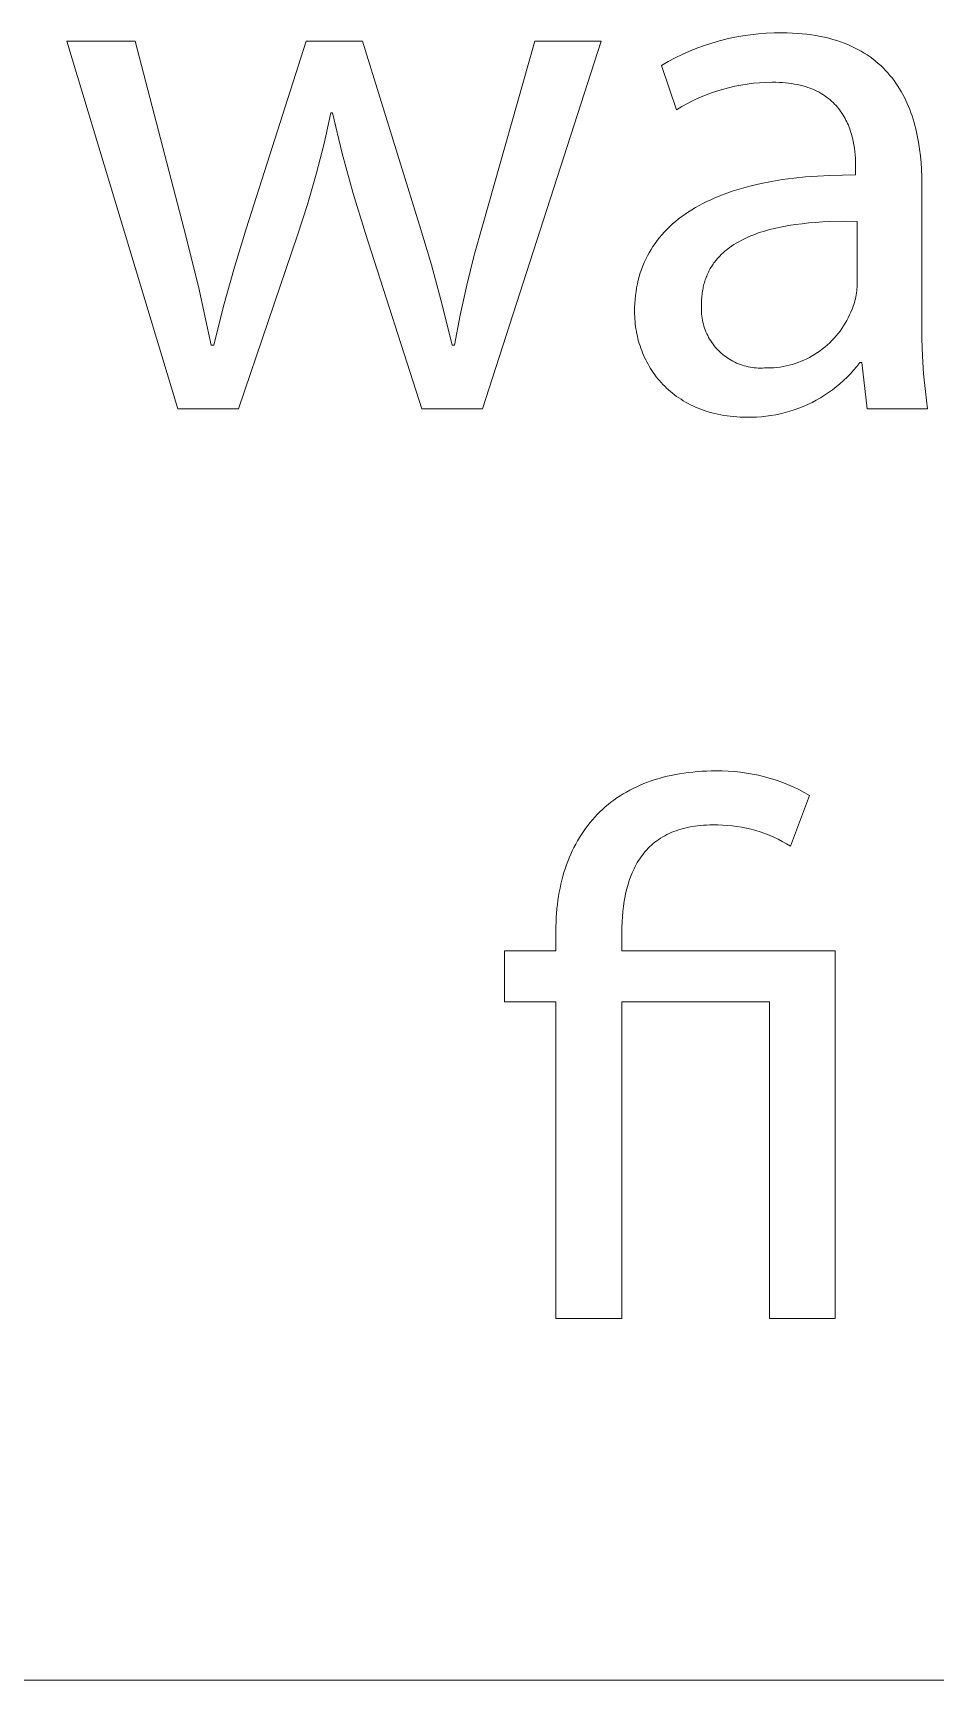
# Model space of a CAD drawing. Header units: millimetres. Extents: x 0 to 4030, y -54 to 2762.
# Drawn here: x 2939.2 to 2987.1, y -53.6 to 33.9 of the extents above; entities that cross this region are included whole.
import ezdxf

# ---------------------------------------------------------------- set-up
doc = ezdxf.new("R2010")
doc.units = ezdxf.units.MM
doc.header["$MEASUREMENT"] = 0
doc.layers.add('Domyślny', color=7, linetype='Continuous', true_color=0x000000)

msp = doc.modelspace()

# ---------------------------------------------------------------- linework, layer by layer
at = {"layer": 'Domyślny', "color": 18, "lineweight": 15, "true_color": 0x000000}
for p, q in [((2946.9, 13.946), (2941.008, 33.472)), ((2941.008, 33.472), (2944.632, 33.472)), ((2944.632, 33.472), (2947.222, 23.541)), ((2950.523, 23.514), (2953.717, 33.472)), ((2953.717, 33.472), (2956.697, 33.472)), ((2956.697, 33.472), (2959.73, 23.702)), ((2963.071, 23.675), (2965.863, 33.472)), ((2969.379, 33.472), (2963.071, 13.946)), ((2965.863, 33.472), (2969.379, 33.472)), ((2974.468, 33.107), (2974.863, 33.251)), ((2974.863, 33.251), (2975.263, 33.382)), ((2975.263, 33.382), (2975.667, 33.498)), ((2975.667, 33.498), (2976.075, 33.601)), ((2976.075, 33.601), (2976.486, 33.689)), ((2976.486, 33.689), (2976.9, 33.763)), ((2976.9, 33.763), (2977.316, 33.823)), ((2977.316, 33.823), (2977.734, 33.868)), ((2977.734, 33.868), (2978.154, 33.899)), ((2978.154, 33.899), (2978.574, 33.915)), ((2978.574, 33.915), (2978.995, 33.917)), ((2978.995, 33.917), (2979.271, 33.914)), ((2979.271, 33.914), (2979.54, 33.905)), ((2979.54, 33.905), (2979.804, 33.89)), ((2979.804, 33.89), (2980.06, 33.87)), ((2980.06, 33.87), (2980.311, 33.844)), ((2980.311, 33.844), (2980.555, 33.813)), ((2980.555, 33.813), (2980.793, 33.776)), ((2980.793, 33.776), (2981.025, 33.734)), ((2981.025, 33.734), (2981.25, 33.686)), ((2981.25, 33.686), (2981.47, 33.634)), ((2981.47, 33.634), (2981.684, 33.577)), ((2981.684, 33.577), (2981.893, 33.514)), ((2981.893, 33.514), (2982.095, 33.447)), ((2982.095, 33.447), (2982.292, 33.375)), ((2982.292, 33.375), (2982.483, 33.299)), ((2982.483, 33.299), (2982.668, 33.218)), ((2972.58, 32.185), (2972.944, 32.396)), ((2972.944, 32.396), (2973.316, 32.593)), ((2973.316, 32.593), (2973.694, 32.778)), ((2973.694, 32.778), (2974.078, 32.949)), ((2974.078, 32.949), (2974.468, 33.107)), ((2982.668, 33.218), (2982.848, 33.133)), ((2982.848, 33.133), (2983.023, 33.043)), ((2983.023, 33.043), (2983.193, 32.949)), ((2983.193, 32.949), (2983.357, 32.851)), ((2983.357, 32.851), (2983.516, 32.749)), ((2983.516, 32.749), (2983.669, 32.643)), ((2983.669, 32.643), (2983.818, 32.533)), ((2983.818, 32.533), (2983.962, 32.419)), ((2983.962, 32.419), (2984.101, 32.302)), ((2973.385, 29.837), (2972.58, 32.185)), ((2984.101, 32.302), (2984.234, 32.181)), ((2984.234, 32.181), (2984.364, 32.057)), ((2984.364, 32.057), (2984.488, 31.929)), ((2984.488, 31.929), (2984.608, 31.798)), ((2984.608, 31.798), (2984.723, 31.664)), ((2984.723, 31.664), (2984.834, 31.527)), ((2984.834, 31.527), (2984.94, 31.387)), ((2975.19, 30.714), (2974.877, 30.594)), ((2975.507, 30.823), (2975.19, 30.714)), ((2975.827, 30.921), (2975.507, 30.823)), ((2976.15, 31.008), (2975.827, 30.921)), ((2976.477, 31.084), (2976.15, 31.008)), ((2976.805, 31.148), (2976.477, 31.084)), ((2977.136, 31.201), (2976.805, 31.148)), ((2977.469, 31.243), (2977.136, 31.201)), ((2977.802, 31.274), (2977.469, 31.243)), ((2978.137, 31.292), (2977.802, 31.274)), ((2978.472, 31.3), (2978.137, 31.292)), ((2978.656, 31.298), (2978.472, 31.3)), ((2978.835, 31.291), (2978.656, 31.298)), ((2979.009, 31.281), (2978.835, 31.291)), ((2979.178, 31.267), (2979.009, 31.281)), ((2979.342, 31.248), (2979.178, 31.267)), ((2979.502, 31.226), (2979.342, 31.248)), ((2979.656, 31.201), (2979.502, 31.226)), ((2979.806, 31.171), (2979.656, 31.201)), ((2979.951, 31.139), (2979.806, 31.171)), ((2980.092, 31.102), (2979.951, 31.139)), ((2980.228, 31.063), (2980.092, 31.102)), ((2980.36, 31.02), (2980.228, 31.063)), ((2980.488, 30.975), (2980.36, 31.02)), ((2980.611, 30.926), (2980.488, 30.975)), ((2980.73, 30.874), (2980.611, 30.926)), ((2980.845, 30.819), (2980.73, 30.874)), ((2980.956, 30.762), (2980.845, 30.819)), ((2981.063, 30.702), (2980.956, 30.762)), ((2981.166, 30.64), (2981.063, 30.702)), ((2981.265, 30.575), (2981.166, 30.64)), ((2984.94, 31.387), (2985.042, 31.244)), ((2985.042, 31.244), (2985.14, 31.098)), ((2985.14, 31.098), (2985.233, 30.95)), ((2985.233, 30.95), (2985.323, 30.799)), ((2985.323, 30.799), (2985.408, 30.645)), ((2985.408, 30.645), (2985.489, 30.489)), ((2973.673, 30.009), (2973.385, 29.837)), ((2973.966, 30.17), (2973.673, 30.009)), ((2974.265, 30.322), (2973.966, 30.17)), ((2974.569, 30.463), (2974.265, 30.322)), ((2974.877, 30.594), (2974.569, 30.463)), ((2981.36, 30.508), (2981.265, 30.575)), ((2981.452, 30.438), (2981.36, 30.508)), ((2981.54, 30.367), (2981.452, 30.438)), ((2981.624, 30.293), (2981.54, 30.367)), ((2981.705, 30.218), (2981.624, 30.293)), ((2981.783, 30.14), (2981.705, 30.218)), ((2981.857, 30.061), (2981.783, 30.14)), ((2981.928, 29.98), (2981.857, 30.061)), ((2981.996, 29.898), (2981.928, 29.98)), ((2982.061, 29.814), (2981.996, 29.898)), ((2982.122, 29.729), (2982.061, 29.814)), ((2985.489, 30.489), (2985.566, 30.331)), ((2985.566, 30.331), (2985.639, 30.171)), ((2985.639, 30.171), (2985.709, 30.009)), ((2985.709, 30.009), (2985.775, 29.844)), ((2985.775, 29.844), (2985.837, 29.678)), ((2955.032, 29.674), (2954.666, 28.042)), ((2955.113, 29.674), (2955.032, 29.674)), ((2955.627, 27.518), (2955.113, 29.674)), ((2982.181, 29.642), (2982.122, 29.729)), ((2982.236, 29.555), (2982.181, 29.642)), ((2982.289, 29.466), (2982.236, 29.555)), ((2982.339, 29.376), (2982.289, 29.466)), ((2982.386, 29.285), (2982.339, 29.376)), ((2982.431, 29.194), (2982.386, 29.285)), ((2982.473, 29.102), (2982.431, 29.194)), ((2982.513, 29.009), (2982.473, 29.102)), ((2982.55, 28.916), (2982.513, 29.009)), ((2982.585, 28.822), (2982.55, 28.916)), ((2985.837, 29.678), (2985.895, 29.51)), ((2985.895, 29.51), (2985.95, 29.34)), ((2985.95, 29.34), (2986.002, 29.168)), ((2986.002, 29.168), (2986.05, 28.995)), ((2986.05, 28.995), (2986.095, 28.821)), ((2954.666, 28.042), (2954.25, 26.42)), ((2982.617, 28.728), (2982.585, 28.822)), ((2982.648, 28.634), (2982.617, 28.728)), ((2982.676, 28.54), (2982.648, 28.634)), ((2982.702, 28.445), (2982.676, 28.54)), ((2982.726, 28.351), (2982.702, 28.445)), ((2982.748, 28.257), (2982.726, 28.351)), ((2982.769, 28.163), (2982.748, 28.257)), ((2982.804, 27.977), (2982.769, 28.163)), ((2986.095, 28.821), (2986.136, 28.645)), ((2986.136, 28.645), (2986.175, 28.468)), ((2986.175, 28.468), (2986.21, 28.29)), ((2986.21, 28.29), (2986.242, 28.111)), ((2986.242, 28.111), (2986.298, 27.751)), ((2956.209, 25.379), (2955.627, 27.518)), ((2982.833, 27.792), (2982.804, 27.977)), ((2982.856, 27.611), (2982.833, 27.792)), ((2982.873, 27.434), (2982.856, 27.611)), ((2982.886, 27.261), (2982.873, 27.434)), ((2982.894, 27.093), (2982.886, 27.261)), ((2986.298, 27.751), (2986.342, 27.387)), ((2986.342, 27.387), (2986.375, 27.021)), ((2954.25, 26.42), (2953.786, 24.812)), ((2979.613, 26.202), (2980.23, 26.267)), ((2980.23, 26.267), (2980.868, 26.317)), ((2980.868, 26.317), (2981.525, 26.351)), ((2981.525, 26.351), (2982.203, 26.37)), ((2982.203, 26.37), (2982.9, 26.374)), ((2982.899, 26.932), (2982.894, 27.093)), ((2982.9, 26.777), (2982.899, 26.932)), ((2982.9, 26.374), (2982.9, 26.777)), ((2986.375, 27.021), (2986.399, 26.654)), ((2986.399, 26.654), (2986.412, 26.286)), ((2986.412, 26.286), (2986.416, 25.918)), ((2956.858, 23.259), (2956.209, 25.379)), ((2975.87, 25.337), (2976.103, 25.422)), ((2976.103, 25.422), (2976.342, 25.504)), ((2976.342, 25.504), (2976.585, 25.582)), ((2976.585, 25.582), (2976.835, 25.657)), ((2976.835, 25.657), (2977.089, 25.728)), ((2977.089, 25.728), (2977.349, 25.795)), ((2977.349, 25.795), (2977.884, 25.919)), ((2977.884, 25.919), (2978.439, 26.028)), ((2978.439, 26.028), (2979.016, 26.123)), ((2979.016, 26.123), (2979.613, 26.202)), ((2986.416, 25.918), (2986.416, 18.617)), ((2953.786, 24.812), (2953.274, 23.219)), ((2974.016, 24.408), (2974.2, 24.526)), ((2974.2, 24.526), (2974.39, 24.639)), ((2974.39, 24.639), (2974.585, 24.75)), ((2974.585, 24.75), (2974.786, 24.856)), ((2974.786, 24.856), (2974.992, 24.959)), ((2974.992, 24.959), (2975.203, 25.059)), ((2975.203, 25.059), (2975.42, 25.155)), ((2975.42, 25.155), (2975.643, 25.248)), ((2975.643, 25.248), (2975.87, 25.337)), ((2959.73, 23.702), (2960.365, 21.593)), ((2962.633, 22.105), (2963.071, 23.675)), ((2972.884, 23.492), (2973.029, 23.633)), ((2973.029, 23.633), (2973.18, 23.771)), ((2973.18, 23.771), (2973.336, 23.905)), ((2973.336, 23.905), (2973.497, 24.036)), ((2973.497, 24.036), (2973.665, 24.164)), ((2973.665, 24.164), (2973.838, 24.288)), ((2973.838, 24.288), (2974.016, 24.408)), ((2979.345, 23.685), (2978.999, 23.622)), ((2979.696, 23.739), (2979.345, 23.685)), ((2980.053, 23.785), (2979.696, 23.739)), ((2980.414, 23.824), (2980.053, 23.785)), ((2980.778, 23.854), (2980.414, 23.824)), ((2981.144, 23.878), (2980.778, 23.854)), ((2981.512, 23.895), (2981.144, 23.878)), ((2982.249, 23.911), (2981.512, 23.895)), ((2982.981, 23.905), (2982.249, 23.911)), ((2982.981, 20.523), (2982.981, 23.905)), ((2947.222, 23.541), (2947.995, 20.446)), ((2949.898, 21.467), (2950.523, 23.514)), ((2953.274, 23.219), (2950.121, 13.946)), ((2959.85, 13.946), (2956.858, 23.259)), ((2972.245, 22.735), (2972.362, 22.893)), ((2972.362, 22.893), (2972.484, 23.048)), ((2972.484, 23.048), (2972.611, 23.199)), ((2972.611, 23.199), (2972.745, 23.347)), ((2972.745, 23.347), (2972.884, 23.492)), ((2976.558, 22.751), (2976.431, 22.672)), ((2976.689, 22.826), (2976.558, 22.751)), ((2976.824, 22.899), (2976.689, 22.826)), ((2976.961, 22.969), (2976.824, 22.899)), ((2977.102, 23.035), (2976.961, 22.969)), ((2977.246, 23.099), (2977.102, 23.035)), ((2977.393, 23.16), (2977.246, 23.099)), ((2977.543, 23.218), (2977.393, 23.16)), ((2977.695, 23.273), (2977.543, 23.218)), ((2977.85, 23.326), (2977.695, 23.273)), ((2978.008, 23.376), (2977.85, 23.326)), ((2978.168, 23.423), (2978.008, 23.376)), ((2978.33, 23.468), (2978.168, 23.423)), ((2978.661, 23.55), (2978.33, 23.468)), ((2978.999, 23.622), (2978.661, 23.55)), ((2962.24, 20.523), (2962.633, 22.105)), ((2971.67, 21.718), (2971.751, 21.895)), ((2971.751, 21.895), (2971.838, 22.07)), ((2971.838, 22.07), (2971.931, 22.241)), ((2971.931, 22.241), (2972.03, 22.409)), ((2972.03, 22.409), (2972.135, 22.574)), ((2972.135, 22.574), (2972.245, 22.735)), ((2975.551, 21.92), (2975.505, 21.865)), ((2975.598, 21.973), (2975.551, 21.92)), ((2975.646, 22.026), (2975.598, 21.973)), ((2975.696, 22.078), (2975.646, 22.026)), ((2975.746, 22.128), (2975.696, 22.078)), ((2975.797, 22.178), (2975.746, 22.128)), ((2975.85, 22.227), (2975.797, 22.178)), ((2975.904, 22.276), (2975.85, 22.227)), ((2975.958, 22.323), (2975.904, 22.276)), ((2976.014, 22.37), (2975.958, 22.323)), ((2976.07, 22.415), (2976.014, 22.37)), ((2976.187, 22.504), (2976.07, 22.415)), ((2976.307, 22.589), (2976.187, 22.504)), ((2976.431, 22.672), (2976.307, 22.589)), ((2949.325, 19.404), (2949.898, 21.467)), ((2960.365, 21.593), (2960.942, 19.468)), ((2971.404, 20.974), (2971.462, 21.165)), ((2971.462, 21.165), (2971.525, 21.352)), ((2971.525, 21.352), (2971.595, 21.537)), ((2971.595, 21.537), (2971.67, 21.718)), ((2974.988, 21.004), (2974.96, 20.936)), ((2975.016, 21.072), (2974.988, 21.004)), ((2975.046, 21.139), (2975.016, 21.072)), ((2975.078, 21.205), (2975.046, 21.139)), ((2975.11, 21.27), (2975.078, 21.205)), ((2975.144, 21.334), (2975.11, 21.27)), ((2975.179, 21.397), (2975.144, 21.334)), ((2975.216, 21.458), (2975.179, 21.397)), ((2975.254, 21.519), (2975.216, 21.458)), ((2975.292, 21.579), (2975.254, 21.519)), ((2975.333, 21.639), (2975.292, 21.579)), ((2975.374, 21.697), (2975.333, 21.639)), ((2975.416, 21.754), (2975.374, 21.697)), ((2975.46, 21.81), (2975.416, 21.754)), ((2975.505, 21.865), (2975.46, 21.81)), ((2947.995, 20.446), (2948.671, 17.328)), ((2961.894, 18.93), (2962.24, 20.523)), ((2971.206, 19.972), (2971.234, 20.179)), ((2971.234, 20.179), (2971.267, 20.382)), ((2971.267, 20.382), (2971.307, 20.583)), ((2971.307, 20.583), (2971.353, 20.78)), ((2971.353, 20.78), (2971.404, 20.974)), ((2974.764, 20.19), (2974.752, 20.11)), ((2974.777, 20.27), (2974.764, 20.19)), ((2974.792, 20.348), (2974.777, 20.27)), ((2974.808, 20.425), (2974.792, 20.348)), ((2974.825, 20.501), (2974.808, 20.425)), ((2974.844, 20.576), (2974.825, 20.501)), ((2974.865, 20.65), (2974.844, 20.576)), ((2974.887, 20.723), (2974.865, 20.65)), ((2974.91, 20.795), (2974.887, 20.723)), ((2974.934, 20.866), (2974.91, 20.795)), ((2974.96, 20.936), (2974.934, 20.866)), ((2982.949, 20.105), (2982.962, 20.209)), ((2982.962, 20.209), (2982.971, 20.313)), ((2982.971, 20.313), (2982.978, 20.418)), ((2982.978, 20.418), (2982.981, 20.523)), ((2948.805, 17.328), (2949.325, 19.404)), ((2960.942, 19.468), (2961.461, 17.328)), ((2971.157, 19.114), (2971.16, 19.333)), ((2971.16, 19.333), (2971.17, 19.549)), ((2971.17, 19.549), (2971.185, 19.762)), ((2971.185, 19.762), (2971.206, 19.972)), ((2974.707, 19.409), (2974.704, 19.301)), ((2974.704, 19.301), (2974.704, 19.192)), ((2974.714, 19.516), (2974.707, 19.409)), ((2974.715, 19.605), (2974.714, 19.516)), ((2974.717, 19.692), (2974.715, 19.605)), ((2974.721, 19.777), (2974.717, 19.692)), ((2974.726, 19.862), (2974.721, 19.777)), ((2974.734, 19.946), (2974.726, 19.862)), ((2974.742, 20.028), (2974.734, 19.946)), ((2974.752, 20.11), (2974.742, 20.028)), ((2982.71, 19.24), (2982.766, 19.396)), ((2982.766, 19.396), (2982.802, 19.494)), ((2982.802, 19.494), (2982.834, 19.594)), ((2982.834, 19.594), (2982.864, 19.695)), ((2982.864, 19.695), (2982.89, 19.796)), ((2982.89, 19.796), (2982.913, 19.898)), ((2982.913, 19.898), (2982.932, 20.001)), ((2982.932, 20.001), (2982.949, 20.105)), ((2961.595, 17.328), (2961.894, 18.93)), ((2971.159, 18.981), (2971.157, 19.114)), ((2971.163, 18.849), (2971.159, 18.981)), ((2971.171, 18.716), (2971.163, 18.849)), ((2971.181, 18.584), (2971.171, 18.716)), ((2971.194, 18.452), (2971.181, 18.584)), ((2971.211, 18.321), (2971.194, 18.452)), ((2974.704, 19.192), (2974.708, 19.084)), ((2974.708, 19.084), (2974.716, 18.977)), ((2974.716, 18.977), (2974.728, 18.869)), ((2974.728, 18.869), (2974.743, 18.762)), ((2974.743, 18.762), (2974.762, 18.656)), ((2974.762, 18.656), (2974.785, 18.55)), ((2974.785, 18.55), (2974.811, 18.445)), ((2974.811, 18.445), (2974.841, 18.341)), ((2982.262, 18.352), (2982.35, 18.493)), ((2982.35, 18.493), (2982.432, 18.637)), ((2982.432, 18.637), (2982.509, 18.784)), ((2982.509, 18.784), (2982.581, 18.934)), ((2982.581, 18.934), (2982.648, 19.086)), ((2982.648, 19.086), (2982.71, 19.24)), ((2986.416, 18.617), (2986.418, 17.68)), ((2971.23, 18.19), (2971.211, 18.321)), ((2971.252, 18.06), (2971.23, 18.19)), ((2971.277, 17.93), (2971.252, 18.06)), ((2971.305, 17.801), (2971.277, 17.93)), ((2971.336, 17.672), (2971.305, 17.801)), ((2971.37, 17.545), (2971.336, 17.672)), ((2971.407, 17.418), (2971.37, 17.545)), ((2974.841, 18.341), (2974.874, 18.239)), ((2974.874, 18.239), (2974.911, 18.137)), ((2974.911, 18.137), (2974.951, 18.037)), ((2974.951, 18.037), (2974.995, 17.938)), ((2974.995, 17.938), (2975.042, 17.841)), ((2975.042, 17.841), (2975.092, 17.745)), ((2975.092, 17.745), (2975.146, 17.651)), ((2975.146, 17.651), (2975.203, 17.559)), ((2975.203, 17.559), (2975.263, 17.469)), ((2981.525, 17.458), (2981.644, 17.574)), ((2981.644, 17.574), (2981.758, 17.695)), ((2981.758, 17.695), (2981.867, 17.819)), ((2981.867, 17.819), (2981.973, 17.947)), ((2981.973, 17.947), (2982.074, 18.079)), ((2982.074, 18.079), (2982.171, 18.214)), ((2982.171, 18.214), (2982.262, 18.352)), ((2986.418, 17.68), (2986.449, 16.744)), ((2948.671, 17.328), (2948.805, 17.328)), ((2961.461, 17.328), (2961.595, 17.328)), ((2971.447, 17.292), (2971.407, 17.418)), ((2971.49, 17.167), (2971.447, 17.292)), ((2971.536, 17.043), (2971.49, 17.167)), ((2971.584, 16.92), (2971.536, 17.043)), ((2971.636, 16.798), (2971.584, 16.92)), ((2971.69, 16.677), (2971.636, 16.798)), ((2971.748, 16.558), (2971.69, 16.677)), ((2975.263, 17.469), (2975.326, 17.381)), ((2975.326, 17.381), (2975.392, 17.296)), ((2975.392, 17.296), (2975.461, 17.213)), ((2975.461, 17.213), (2975.533, 17.132)), ((2975.533, 17.132), (2975.607, 17.054)), ((2975.607, 17.054), (2975.684, 16.978)), ((2975.684, 16.978), (2975.764, 16.905)), ((2975.764, 16.905), (2975.846, 16.835)), ((2975.846, 16.835), (2975.931, 16.767)), ((2975.931, 16.767), (2976.017, 16.703)), ((2976.017, 16.703), (2976.106, 16.641)), ((2976.106, 16.641), (2976.197, 16.583)), ((2980.304, 16.609), (2980.452, 16.684)), ((2980.452, 16.684), (2980.597, 16.764)), ((2980.597, 16.764), (2980.74, 16.849)), ((2980.74, 16.849), (2980.879, 16.939)), ((2980.879, 16.939), (2981.015, 17.034)), ((2981.015, 17.034), (2981.148, 17.133)), ((2981.148, 17.133), (2981.278, 17.237)), ((2981.278, 17.237), (2981.403, 17.345)), ((2981.403, 17.345), (2981.525, 17.458)), ((2986.449, 16.744), (2986.511, 15.809)), ((2971.808, 16.44), (2971.748, 16.558)), ((2971.871, 16.323), (2971.808, 16.44)), ((2971.937, 16.208), (2971.871, 16.323)), ((2972.007, 16.094), (2971.937, 16.208)), ((2972.079, 15.982), (2972.007, 16.094)), ((2972.153, 15.872), (2972.079, 15.982)), ((2972.231, 15.763), (2972.153, 15.872)), ((2972.312, 15.656), (2972.231, 15.763)), ((2976.197, 16.583), (2976.29, 16.528)), ((2976.29, 16.528), (2976.385, 16.476)), ((2976.385, 16.476), (2976.482, 16.427)), ((2976.482, 16.427), (2976.58, 16.382)), ((2976.58, 16.382), (2976.679, 16.34)), ((2976.679, 16.34), (2976.78, 16.301)), ((2976.78, 16.301), (2976.883, 16.266)), ((2976.883, 16.266), (2976.986, 16.235)), ((2976.986, 16.235), (2977.09, 16.207)), ((2977.09, 16.207), (2977.196, 16.183)), ((2977.196, 16.183), (2977.302, 16.162)), ((2977.302, 16.162), (2977.409, 16.145)), ((2977.409, 16.145), (2977.516, 16.132)), ((2977.516, 16.132), (2977.623, 16.122)), ((2977.623, 16.122), (2977.731, 16.116)), ((2977.731, 16.116), (2977.839, 16.114)), ((2977.839, 16.114), (2977.948, 16.116)), ((2977.948, 16.116), (2978.055, 16.121)), ((2978.055, 16.121), (2978.221, 16.12)), ((2978.221, 16.12), (2978.387, 16.124)), ((2978.387, 16.124), (2978.553, 16.134)), ((2978.553, 16.134), (2978.718, 16.149)), ((2978.718, 16.149), (2978.883, 16.17)), ((2978.883, 16.17), (2979.046, 16.197)), ((2979.046, 16.197), (2979.209, 16.23)), ((2979.209, 16.23), (2979.371, 16.267)), ((2979.371, 16.267), (2979.531, 16.311)), ((2979.531, 16.311), (2979.689, 16.36)), ((2979.689, 16.36), (2979.846, 16.414)), ((2979.846, 16.414), (2980.001, 16.474)), ((2980.001, 16.474), (2980.154, 16.539)), ((2980.154, 16.539), (2980.304, 16.609)), ((2982.62, 15.817), (2982.442, 15.634)), ((2982.792, 16.007), (2982.62, 15.817)), ((2982.957, 16.202), (2982.792, 16.007)), ((2983.115, 16.403), (2982.957, 16.202)), ((2983.222, 16.403), (2983.115, 16.403)), ((2983.504, 13.947), (2983.222, 16.403)), ((2986.511, 15.809), (2986.603, 14.876)), ((2972.396, 15.551), (2972.312, 15.656)), ((2972.482, 15.448), (2972.396, 15.551)), ((2972.571, 15.346), (2972.482, 15.448)), ((2972.664, 15.247), (2972.571, 15.346)), ((2972.759, 15.15), (2972.664, 15.247)), ((2972.857, 15.055), (2972.759, 15.15)), ((2972.958, 14.962), (2972.857, 15.055)), ((2973.062, 14.871), (2972.958, 14.962)), ((2981.669, 14.966), (2981.462, 14.816)), ((2981.871, 15.123), (2981.669, 14.966)), ((2982.067, 15.286), (2981.871, 15.123)), ((2982.258, 15.457), (2982.067, 15.286)), ((2982.442, 15.634), (2982.258, 15.457)), ((2986.603, 14.876), (2986.725, 13.947)), ((2973.168, 14.783), (2973.062, 14.871)), ((2973.278, 14.697), (2973.168, 14.783)), ((2973.391, 14.613), (2973.278, 14.697)), ((2973.506, 14.532), (2973.391, 14.613)), ((2973.624, 14.454), (2973.506, 14.532)), ((2973.745, 14.378), (2973.624, 14.454)), ((2973.869, 14.305), (2973.745, 14.378)), ((2973.996, 14.235), (2973.869, 14.305)), ((2974.126, 14.167), (2973.996, 14.235)), ((2974.258, 14.103), (2974.126, 14.167)), ((2974.393, 14.041), (2974.258, 14.103)), ((2974.532, 13.982), (2974.393, 14.041)), ((2980.12, 14.078), (2979.883, 13.983)), ((2980.354, 14.181), (2980.12, 14.078)), ((2980.584, 14.292), (2980.354, 14.181)), ((2980.81, 14.412), (2980.584, 14.292)), ((2981.032, 14.539), (2980.81, 14.412)), ((2981.249, 14.674), (2981.032, 14.539)), ((2981.462, 14.816), (2981.249, 14.674)), ((2950.121, 13.946), (2946.9, 13.946)), ((2963.071, 13.946), (2959.85, 13.946)), ((2974.673, 13.927), (2974.532, 13.982)), ((2974.817, 13.874), (2974.673, 13.927)), ((2974.964, 13.825), (2974.817, 13.874)), ((2975.113, 13.779), (2974.964, 13.825)), ((2975.266, 13.736), (2975.113, 13.779)), ((2975.421, 13.697), (2975.266, 13.736)), ((2975.579, 13.661), (2975.421, 13.697)), ((2975.74, 13.629), (2975.579, 13.661)), ((2975.904, 13.6), (2975.74, 13.629)), ((2976.07, 13.575), (2975.904, 13.6)), ((2976.24, 13.554), (2976.07, 13.575)), ((2976.412, 13.536), (2976.24, 13.554)), ((2976.587, 13.522), (2976.412, 13.536)), ((2976.765, 13.512), (2976.587, 13.522)), ((2976.946, 13.506), (2976.765, 13.512)), ((2977.129, 13.504), (2976.946, 13.506)), ((2977.385, 13.503), (2977.129, 13.504)), ((2977.641, 13.512), (2977.385, 13.503)), ((2977.896, 13.529), (2977.641, 13.512)), ((2978.15, 13.555), (2977.896, 13.529)), ((2978.403, 13.59), (2978.15, 13.555)), ((2978.655, 13.634), (2978.403, 13.59)), ((2978.905, 13.686), (2978.655, 13.634)), ((2979.153, 13.748), (2978.905, 13.686)), ((2979.399, 13.817), (2979.153, 13.748)), ((2979.643, 13.896), (2979.399, 13.817)), ((2979.883, 13.983), (2979.643, 13.896)), ((2986.725, 13.947), (2983.504, 13.947)), ((2971.271, -6.126), (2971.459, -6.041)), ((2971.459, -6.041), (2971.651, -5.961)), ((2971.651, -5.961), (2971.847, -5.885)), ((2971.847, -5.885), (2972.047, -5.813)), ((2972.047, -5.813), (2972.25, -5.746)), ((2972.25, -5.746), (2972.457, -5.683)), ((2972.457, -5.683), (2972.668, -5.625)), ((2972.668, -5.625), (2972.883, -5.571)), ((2972.883, -5.571), (2973.101, -5.521)), ((2973.101, -5.521), (2973.323, -5.476)), ((2973.323, -5.476), (2973.549, -5.436)), ((2973.549, -5.436), (2973.779, -5.4)), ((2973.779, -5.4), (2974.012, -5.369)), ((2974.012, -5.369), (2974.248, -5.343)), ((2974.248, -5.343), (2974.489, -5.321)), ((2974.489, -5.321), (2974.733, -5.304)), ((2974.733, -5.304), (2974.981, -5.292)), ((2974.981, -5.292), (2975.232, -5.285)), ((2975.232, -5.285), (2975.487, -5.282)), ((2975.487, -5.282), (2975.812, -5.283)), ((2975.812, -5.283), (2976.136, -5.295)), ((2976.136, -5.295), (2976.46, -5.318)), ((2976.46, -5.318), (2976.783, -5.352)), ((2976.783, -5.352), (2977.105, -5.397)), ((2977.105, -5.397), (2977.425, -5.453)), ((2977.425, -5.453), (2977.742, -5.519)), ((2977.742, -5.519), (2978.058, -5.596)), ((2978.058, -5.596), (2978.371, -5.684)), ((2978.371, -5.684), (2978.68, -5.782)), ((2978.68, -5.782), (2978.986, -5.89)), ((2978.986, -5.89), (2979.288, -6.009)), ((2979.288, -6.009), (2979.587, -6.138)), ((2969.752, -7.074), (2969.905, -6.953)), ((2969.905, -6.953), (2970.062, -6.835)), ((2970.062, -6.835), (2970.223, -6.721)), ((2970.223, -6.721), (2970.388, -6.612)), ((2970.388, -6.612), (2970.557, -6.507)), ((2970.557, -6.507), (2970.73, -6.405)), ((2970.73, -6.405), (2970.907, -6.308)), ((2970.907, -6.308), (2971.087, -6.215)), ((2971.087, -6.215), (2971.271, -6.126)), ((2980.452, -6.584), (2979.446, -9.281)), ((2979.587, -6.138), (2979.88, -6.277)), ((2979.88, -6.277), (2980.169, -6.426)), ((2980.169, -6.426), (2980.452, -6.584)), ((2968.917, -7.884), (2969.046, -7.74)), ((2969.046, -7.74), (2969.179, -7.599)), ((2969.179, -7.599), (2969.316, -7.462)), ((2969.316, -7.462), (2969.458, -7.329)), ((2969.458, -7.329), (2969.603, -7.199)), ((2969.603, -7.199), (2969.752, -7.074)), ((2968.227, -8.828), (2968.331, -8.662)), ((2968.331, -8.662), (2968.44, -8.499)), ((2968.44, -8.499), (2968.553, -8.34)), ((2968.553, -8.34), (2968.67, -8.184)), ((2968.67, -8.184), (2968.791, -8.032)), ((2968.791, -8.032), (2968.917, -7.884)), ((2972.759, -8.728), (2972.65, -8.791)), ((2972.873, -8.668), (2972.759, -8.728)), ((2972.989, -8.612), (2972.873, -8.668)), ((2973.109, -8.558), (2972.989, -8.612)), ((2973.232, -8.508), (2973.109, -8.558)), ((2973.358, -8.46), (2973.232, -8.508)), ((2973.488, -8.416), (2973.358, -8.46)), ((2973.622, -8.375), (2973.488, -8.416)), ((2973.758, -8.338), (2973.622, -8.375)), ((2973.899, -8.304), (2973.758, -8.338)), ((2974.043, -8.273), (2973.899, -8.304)), ((2974.19, -8.245), (2974.043, -8.273)), ((2974.341, -8.221), (2974.19, -8.245)), ((2974.496, -8.201), (2974.341, -8.221)), ((2974.654, -8.184), (2974.496, -8.201)), ((2974.816, -8.171), (2974.654, -8.184)), ((2974.982, -8.162), (2974.816, -8.171)), ((2975.152, -8.156), (2974.982, -8.162)), ((2975.326, -8.154), (2975.152, -8.156)), ((2975.581, -8.153), (2975.326, -8.154)), ((2975.835, -8.16), (2975.581, -8.153)), ((2976.089, -8.176), (2975.835, -8.16)), ((2976.343, -8.201), (2976.089, -8.176)), ((2976.596, -8.234), (2976.343, -8.201)), ((2976.847, -8.276), (2976.596, -8.234)), ((2977.097, -8.327), (2976.847, -8.276)), ((2977.345, -8.386), (2977.097, -8.327)), ((2977.59, -8.453), (2977.345, -8.386)), ((2977.834, -8.528), (2977.59, -8.453)), ((2978.074, -8.612), (2977.834, -8.528)), ((2978.312, -8.704), (2978.074, -8.612)), ((2978.546, -8.804), (2978.312, -8.704)), ((2967.765, -9.711), (2967.849, -9.528)), ((2967.849, -9.528), (2967.937, -9.348)), ((2967.937, -9.348), (2968.029, -9.171)), ((2968.029, -9.171), (2968.126, -8.998)), ((2968.126, -8.998), (2968.227, -8.828)), ((2971.721, -9.569), (2971.644, -9.661)), ((2971.8, -9.479), (2971.721, -9.569)), ((2971.883, -9.392), (2971.8, -9.479)), ((2971.968, -9.308), (2971.883, -9.392)), ((2972.056, -9.226), (2971.968, -9.308)), ((2972.147, -9.146), (2972.056, -9.226)), ((2972.242, -9.07), (2972.147, -9.146)), ((2972.339, -8.996), (2972.242, -9.07)), ((2972.439, -8.925), (2972.339, -8.996)), ((2972.543, -8.856), (2972.439, -8.925)), ((2972.65, -8.791), (2972.543, -8.856)), ((2978.777, -8.912), (2978.546, -8.804)), ((2979.004, -9.027), (2978.777, -8.912)), ((2979.227, -9.151), (2979.004, -9.027)), ((2979.446, -9.281), (2979.227, -9.151)), ((2967.407, -10.678), (2967.47, -10.478)), ((2967.47, -10.478), (2967.538, -10.282)), ((2967.538, -10.282), (2967.609, -10.088)), ((2967.609, -10.088), (2967.685, -9.898)), ((2967.685, -9.898), (2967.765, -9.711)), ((2971.129, -10.478), (2971.077, -10.59)), ((2971.184, -10.368), (2971.129, -10.478)), ((2971.242, -10.261), (2971.184, -10.368)), ((2971.302, -10.155), (2971.242, -10.261)), ((2971.365, -10.052), (2971.302, -10.155)), ((2971.431, -9.951), (2971.365, -10.052)), ((2971.499, -9.852), (2971.431, -9.951)), ((2971.57, -9.755), (2971.499, -9.852)), ((2971.644, -9.661), (2971.57, -9.755)), ((2967.198, -11.508), (2967.244, -11.296)), ((2967.244, -11.296), (2967.294, -11.087)), ((2967.294, -11.087), (2967.349, -10.881)), ((2967.349, -10.881), (2967.407, -10.678)), ((2970.812, -11.298), (2970.776, -11.423)), ((2970.85, -11.176), (2970.812, -11.298)), ((2970.891, -11.055), (2970.85, -11.176)), ((2970.934, -10.936), (2970.891, -11.055)), ((2970.979, -10.819), (2970.934, -10.936)), ((2971.027, -10.703), (2970.979, -10.819)), ((2971.077, -10.59), (2971.027, -10.703)), ((2967.058, -12.387), (2967.086, -12.163)), ((2967.086, -12.163), (2967.119, -11.942)), ((2967.119, -11.942), (2967.156, -11.723)), ((2967.156, -11.723), (2967.198, -11.508)), ((2970.607, -12.2), (2970.567, -12.47)), ((2970.655, -11.935), (2970.607, -12.2)), ((2970.682, -11.805), (2970.655, -11.935)), ((2970.711, -11.676), (2970.682, -11.805)), ((2970.743, -11.548), (2970.711, -11.676)), ((2970.776, -11.423), (2970.743, -11.548)), ((2966.987, -13.312), (2966.998, -13.076)), ((2966.998, -13.076), (2967.014, -12.844)), ((2967.014, -12.844), (2967.033, -12.614)), ((2967.033, -12.614), (2967.058, -12.387)), ((2970.511, -13.024), (2970.494, -13.307)), ((2970.535, -12.745), (2970.511, -13.024)), ((2970.567, -12.47), (2970.535, -12.745)), ((2966.978, -13.791), (2966.98, -13.55)), ((2966.978, -14.838), (2966.978, -13.791)), ((2966.98, -13.55), (2966.987, -13.312)), ((2970.484, -13.594), (2970.481, -13.885)), ((2970.481, -13.885), (2970.481, -14.838)), ((2970.494, -13.307), (2970.484, -13.594)), ((2964.24, -17.549), (2964.24, -14.838)), ((2964.24, -14.838), (2966.978, -14.838)), ((2970.481, -14.838), (2981.821, -14.838)), ((2981.821, -14.838), (2981.821, -34.365)), ((2966.978, -17.549), (2964.24, -17.549)), ((2966.978, -34.365), (2966.978, -17.549)), ((2978.319, -17.549), (2970.481, -17.549)), ((2970.481, -17.549), (2970.481, -34.365)), ((2978.319, -34.365), (2978.319, -17.549)), ((2970.481, -34.365), (2966.978, -34.365)), ((2981.821, -34.365), (2978.319, -34.365)), ((4026.418, -53.579), (0.001, -53.579)), ((4026.418, -53.579), (2507.181, -53.579))]:
    msp.add_line(p, q, dxfattribs=at)

doc.saveas('drawing.dxf')
